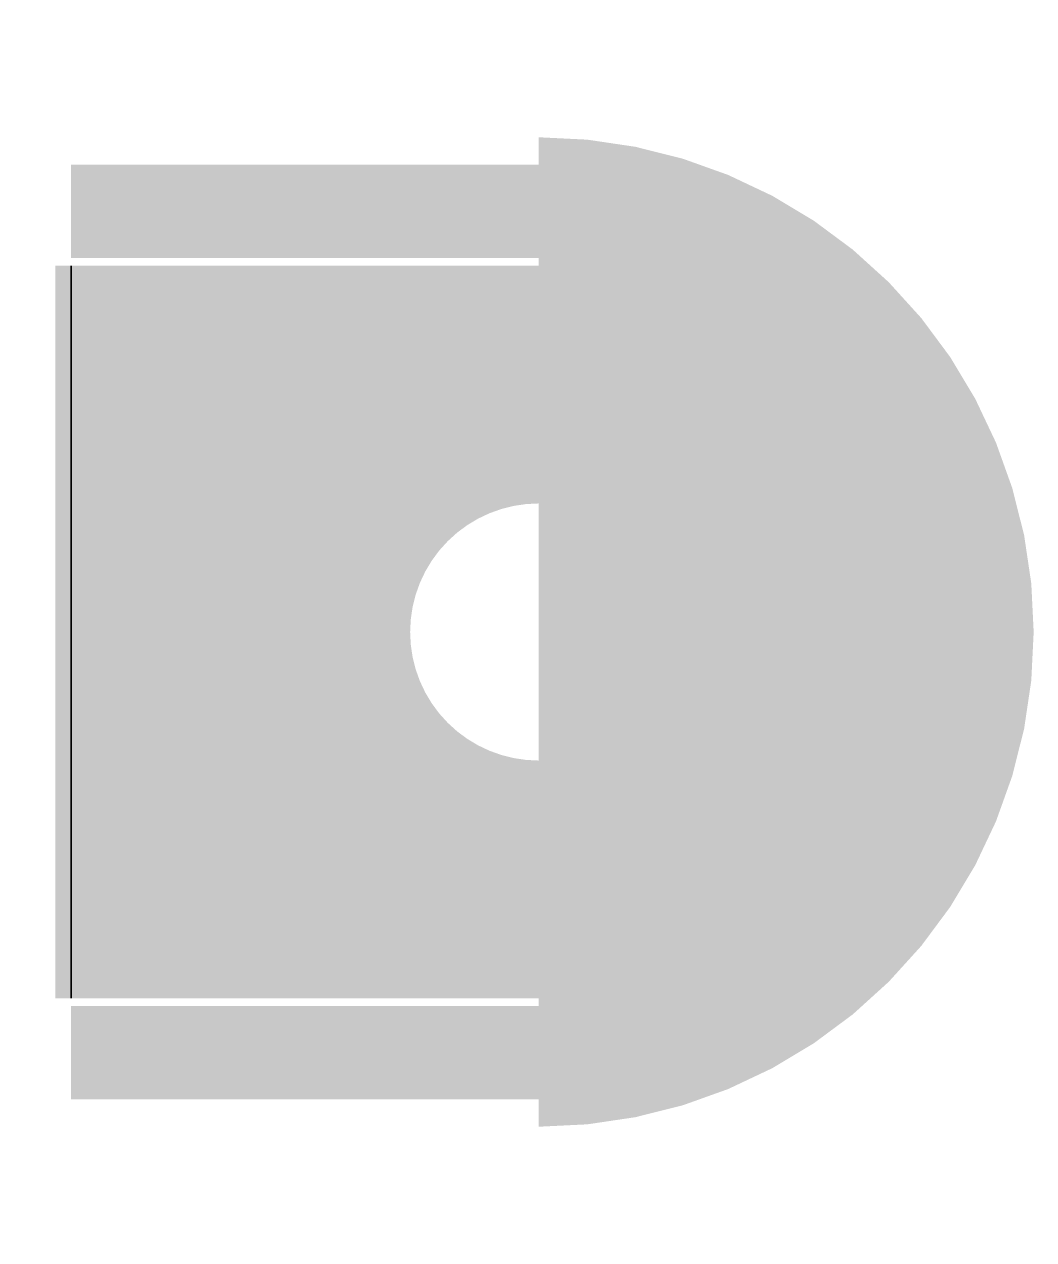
# Model space of a CAD drawing. Extents: x -0.038 to 0.784, y -0.495 to 0.495.
import ezdxf

# ---------------------------------------------------------------- set-up
doc = ezdxf.new("R2010")
doc.units = 0
doc.layers.get('0').update_dxf_attribs({"linetype": 'CONTINUOUS'})

msp = doc.modelspace()

# ---------------------------------------------------------------- linework, layer by layer
at = {"color": 0, "const_width": 0.3937}
msp.add_lwpolyline([(0.18415, 0.29845), (0.18415, -0.29845)], dxfattribs=at)
at = {"color": 0}
for points, const_width in [([(0.381, -0.149225, 1), (0.381, 0.149225, -1)], 0.508), ([(0, 0.3429), (0.381, 0.3429, -1), (0.381, -0.3429), (0, -0.3429)], 0.0762)]:
    msp.add_lwpolyline(points, format="xyb", dxfattribs=dict(at, const_width=const_width))
msp.add_3dface([(0, 0.29845), (0, 0.29845, 0.3048), (0, -0.29845, 0.3048), (0, -0.29845)], dxfattribs=at)

doc.saveas('drawing.dxf')
